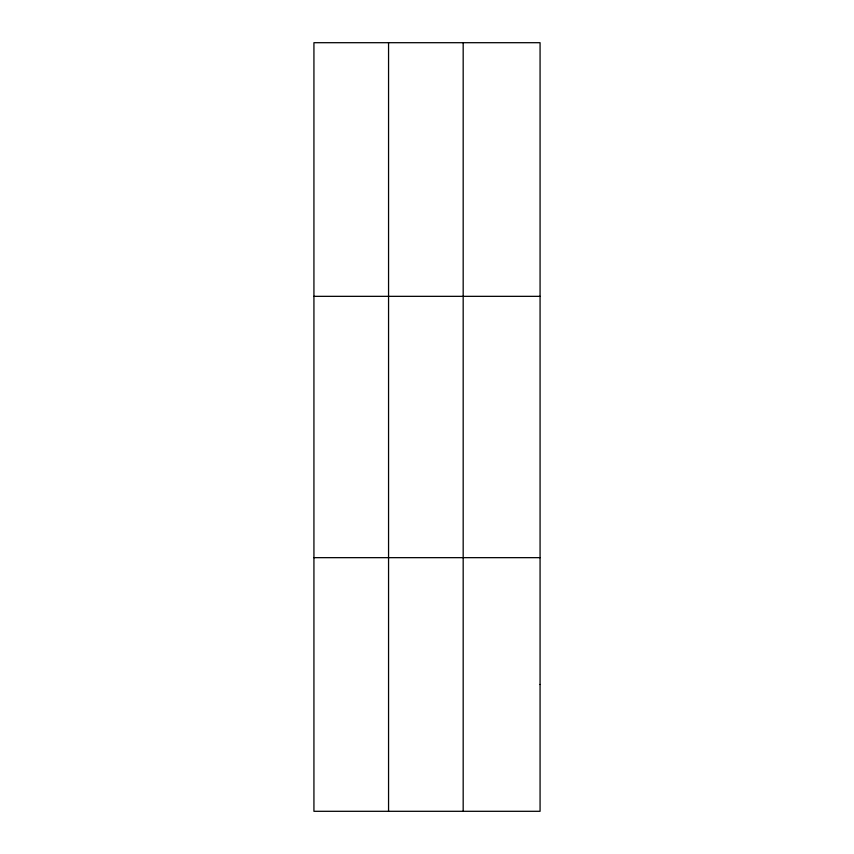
<?xml version="1.0" encoding="UTF-8"?>
<svg xmlns="http://www.w3.org/2000/svg" width="854" height="854" viewBox="0 0 854 854"><rect width="100%" height="100%" fill="white"/><g stroke="black" fill="none" stroke-linecap="round" stroke-linejoin="round"><path stroke-width="1.28" d="M388.559 42.7L388.559 811.3M463.178 42.7L463.178 811.3M313.93 296.338L540.07 296.338M313.93 557.662L540.07 557.662M540.07 684.481L540.07 811.3L313.93 811.3L313.93 42.7L540.07 42.7L540.07 684.481"/></g></svg>
